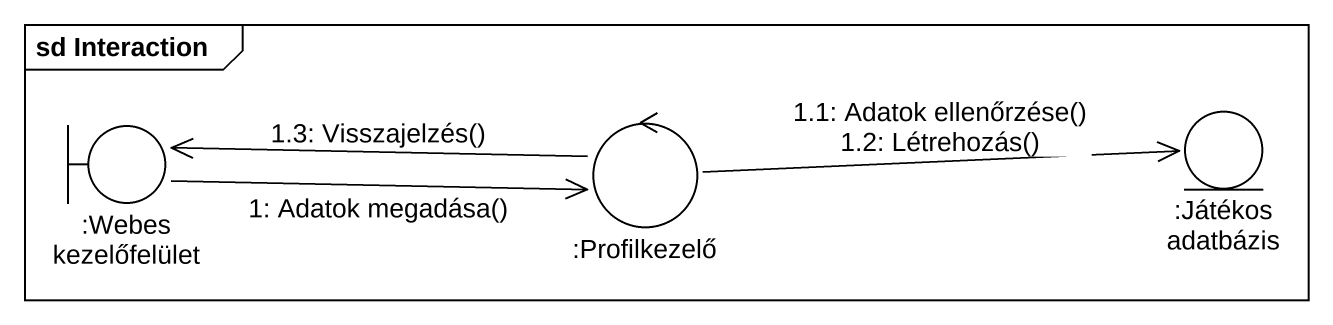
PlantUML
@startuml
mainframe sd Interaction
boundary ":Webes kezelőfelület" as Webes_kezelőfelület
control ":Profilkezelő" as Profilkezelő
entity ":Játékos adatbázis" as Játékos_adatbázis
Webes_kezelőfelület -right-> Profilkezelő : 1: Adatok megadása()
Profilkezelő -right-> Játékos_adatbázis : 1.1: Adatok ellenőrzése()\n1.2: Létrehozás()
Profilkezelő -left-> Webes_kezelőfelület : 1.3: Visszajelzés()
@enduml
